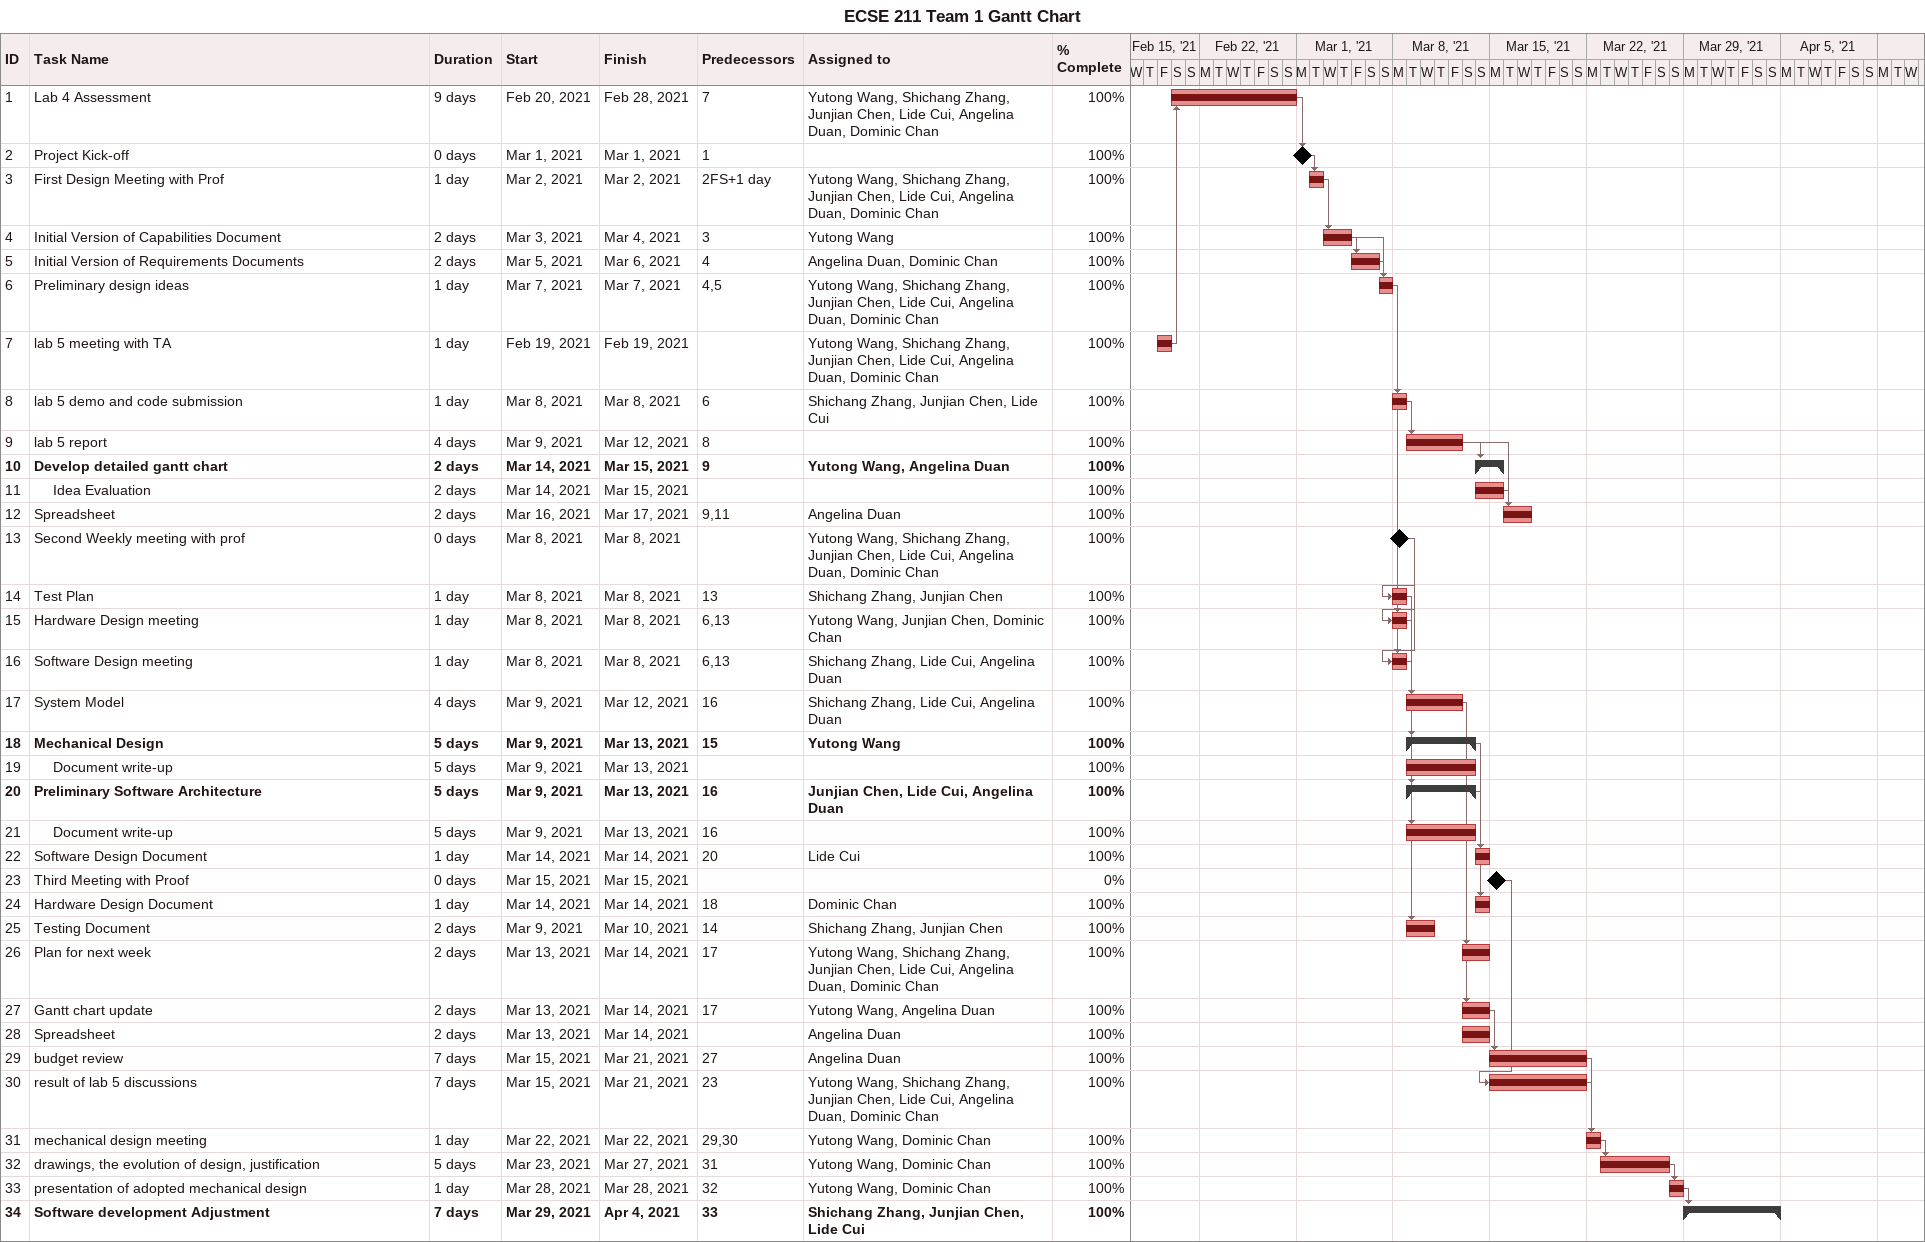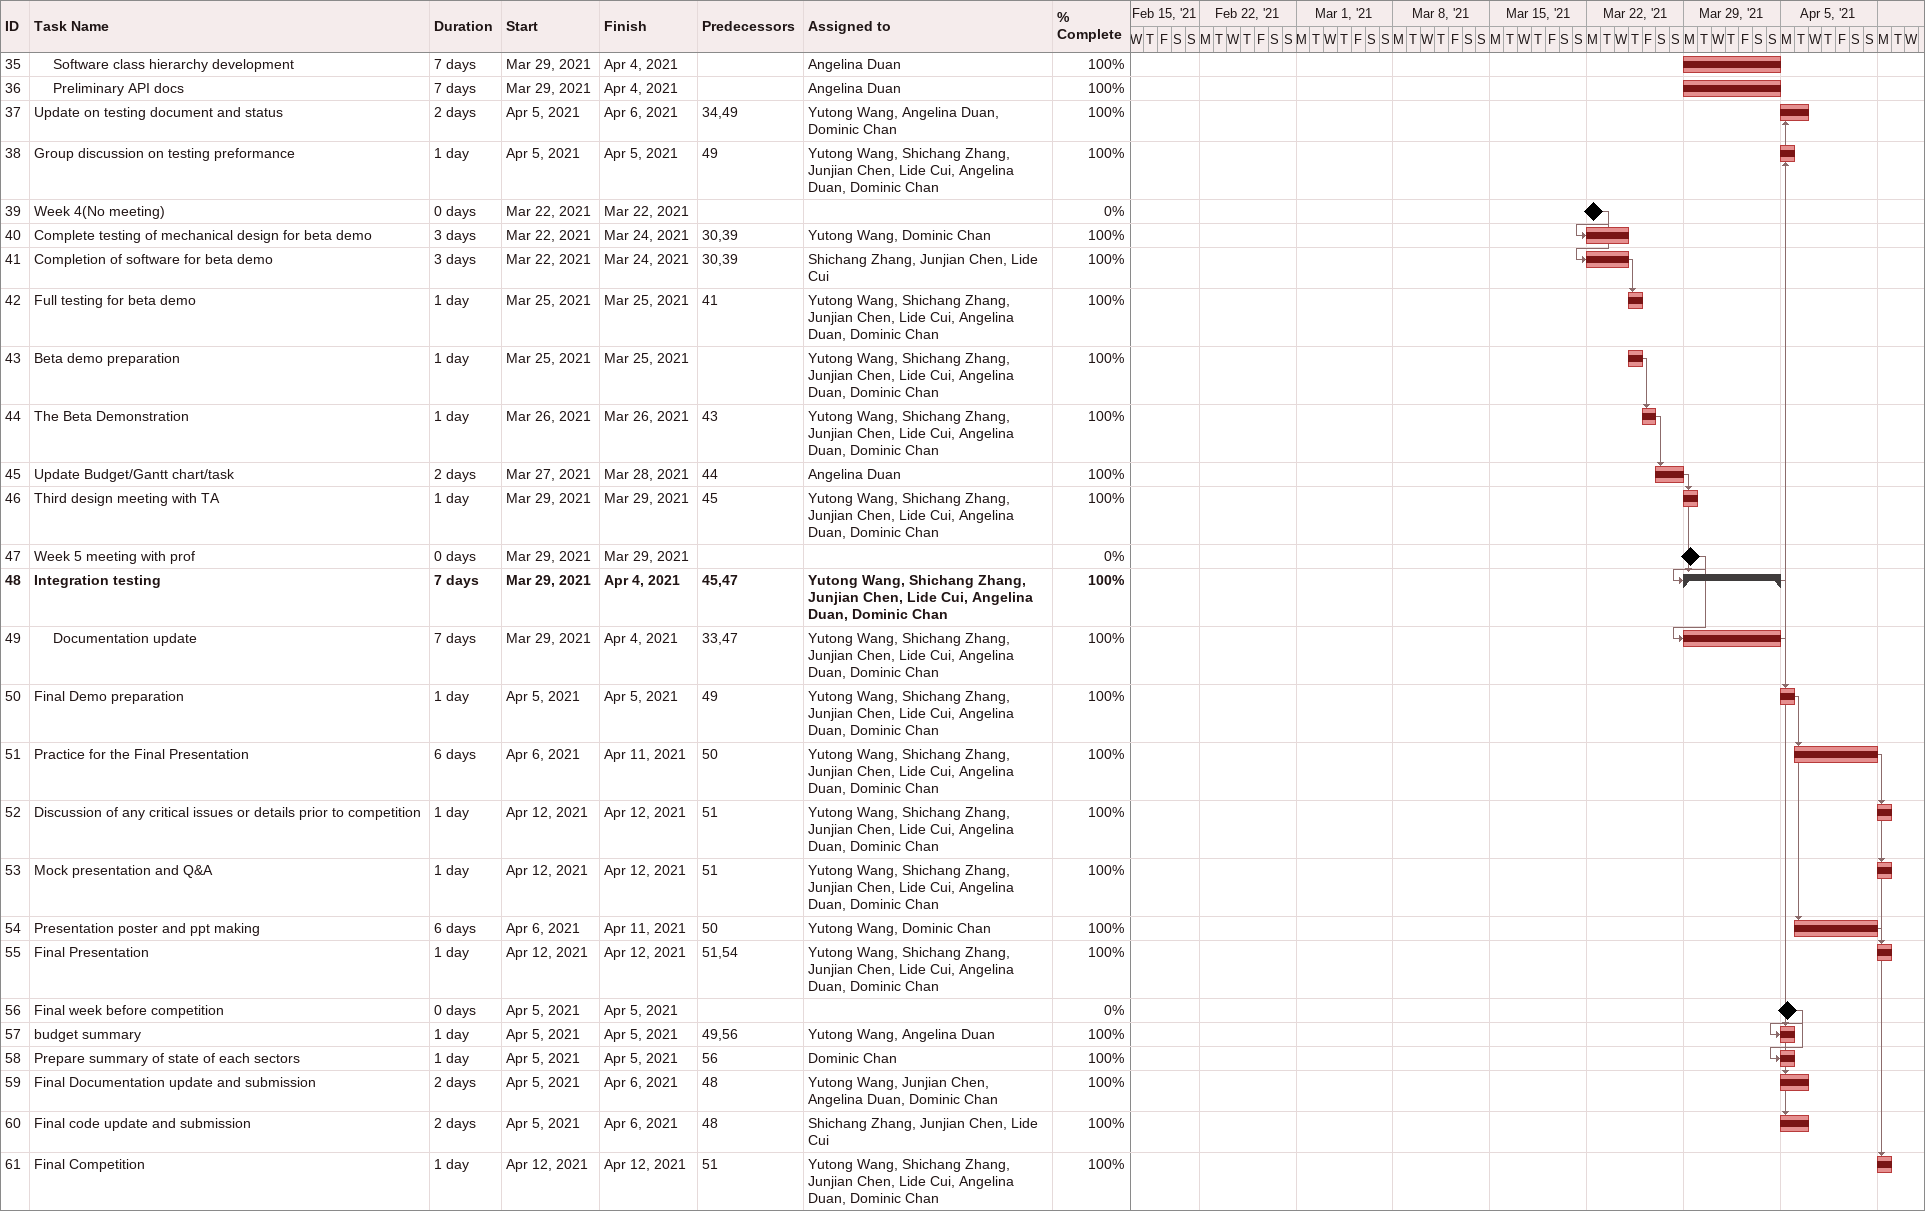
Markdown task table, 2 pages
ECSE 211 Team 1 Gantt Chart

| ID | Level | Task | Duration | Start | Finish | Predecessors | Resources | % complete |
|---|---|---|---|---|---|---|---|---|
| 1 | 1 | Lab 4 Assessment | 9d | 2021-02-20 | 2021-02-28 | 7 | Yutong Wang, Shichang Zhang, Junjian Chen, Lide Cui, Angelina Duan, Dominic Chan | 100 |
| 2 | 1 | Project Kick-off | 0d | 2021-03-01 | 2021-03-01 | 1 |  | 100 |
| 3 | 1 | First Design Meeting with Prof | 1d | 2021-03-02 | 2021-03-02 | 2FS+1d | Yutong Wang, Shichang Zhang, Junjian Chen, Lide Cui, Angelina Duan, Dominic Chan | 100 |
| 4 | 1 | Initial Version of Capabilities Document | 2d | 2021-03-03 | 2021-03-04 | 3 | Yutong Wang | 100 |
| 5 | 1 | Initial Version of Requirements Documents | 2d | 2021-03-05 | 2021-03-06 | 4 | Angelina Duan, Dominic Chan | 100 |
| 6 | 1 | Preliminary design ideas | 1d | 2021-03-07 | 2021-03-07 | 4, 5 | Yutong Wang, Shichang Zhang, Junjian Chen, Lide Cui, Angelina Duan, Dominic Chan | 100 |
| 7 | 1 | lab 5 meeting with TA | 1d | 2021-02-19 | 2021-02-19 |  | Yutong Wang, Shichang Zhang, Junjian Chen, Lide Cui, Angelina Duan, Dominic Chan | 100 |
| 8 | 1 | lab 5 demo and code submission | 1d | 2021-03-08 | 2021-03-08 | 6 | Shichang Zhang, Junjian Chen, Lide Cui | 100 |
| 9 | 1 | lab 5 report | 4d | 2021-03-09 | 2021-03-12 | 8 |  | 100 |
| 10 | 1 | **Develop detailed gantt chart** | 2d | 2021-03-14 | 2021-03-15 | 9 | Yutong Wang, Angelina Duan | 100 |
| 11 | 2 | Idea Evaluation | 2d | 2021-03-14 | 2021-03-15 |  |  | 100 |
| 12 | 1 | Spreadsheet | 2d | 2021-03-16 | 2021-03-17 | 9, 11 | Angelina Duan | 100 |
| 13 | 1 | Second Weekly meeting with prof | 0d | 2021-03-08 | 2021-03-08 |  | Yutong Wang, Shichang Zhang, Junjian Chen, Lide Cui, Angelina Duan, Dominic Chan | 100 |
| 14 | 1 | Test Plan | 1d | 2021-03-08 | 2021-03-08 | 13 | Shichang Zhang, Junjian Chen | 100 |
| 15 | 1 | Hardware Design meeting | 1d | 2021-03-08 | 2021-03-08 | 6, 13 | Yutong Wang, Junjian Chen, Dominic Chan | 100 |
| 16 | 1 | Software Design meeting | 1d | 2021-03-08 | 2021-03-08 | 6, 13 | Shichang Zhang, Lide Cui, Angelina Duan | 100 |
| 17 | 1 | System Model | 4d | 2021-03-09 | 2021-03-12 | 16 | Shichang Zhang, Lide Cui, Angelina Duan | 100 |
| 18 | 1 | **Mechanical Design** | 5d | 2021-03-09 | 2021-03-13 | 15 | Yutong Wang | 100 |
| 19 | 2 | Document write-up | 5d | 2021-03-09 | 2021-03-13 |  |  | 100 |
| 20 | 1 | **Preliminary Software Architecture** | 5d | 2021-03-09 | 2021-03-13 | 16 | Junjian Chen, Lide Cui, Angelina Duan | 100 |
| 21 | 2 | Document write-up | 5d | 2021-03-09 | 2021-03-13 | 16 |  | 100 |
| 22 | 1 | Software Design Document | 1d | 2021-03-14 | 2021-03-14 | 20 | Lide Cui | 100 |
| 23 | 1 | Third Meeting with Proof | 0d | 2021-03-15 | 2021-03-15 |  |  | 0 |
| 24 | 1 | Hardware Design Document | 1d | 2021-03-14 | 2021-03-14 | 18 | Dominic Chan | 100 |
| 25 | 1 | Testing Document | 2d | 2021-03-09 | 2021-03-10 | 14 | Shichang Zhang, Junjian Chen | 100 |
| 26 | 1 | Plan for next week | 2d | 2021-03-13 | 2021-03-14 | 17 | Yutong Wang, Shichang Zhang, Junjian Chen, Lide Cui, Angelina Duan, Dominic Chan | 100 |
| 27 | 1 | Gantt chart update | 2d | 2021-03-13 | 2021-03-14 | 17 | Yutong Wang, Angelina Duan | 100 |
| 28 | 1 | Spreadsheet | 2d | 2021-03-13 | 2021-03-14 |  | Angelina Duan | 100 |
| 29 | 1 | budget review | 7d | 2021-03-15 | 2021-03-21 | 27 | Angelina Duan | 100 |
| 30 | 1 | result of lab 5 discussions | 7d | 2021-03-15 | 2021-03-21 | 23 | Yutong Wang, Shichang Zhang, Junjian Chen, Lide Cui, Angelina Duan, Dominic Chan | 100 |
| 31 | 1 | mechanical design meeting | 1d | 2021-03-22 | 2021-03-22 | 29, 30 | Yutong Wang, Dominic Chan | 100 |
| 32 | 1 | drawings, the evolution of design, justification | 5d | 2021-03-23 | 2021-03-27 | 31 | Yutong Wang, Dominic Chan | 100 |
| 33 | 1 | presentation of adopted mechanical design | 1d | 2021-03-28 | 2021-03-28 | 32 | Yutong Wang, Dominic Chan | 100 |
| 34 | 1 | **Software development Adjustment** | 7d | 2021-03-29 | 2021-04-04 | 33 | Shichang Zhang, Junjian Chen, Lide Cui | 100 |
| 35 | 2 | Software class hierarchy development | 7d | 2021-03-29 | 2021-04-04 |  | Angelina Duan | 100 |
| 36 | 2 | Preliminary API docs | 7d | 2021-03-29 | 2021-04-04 |  | Angelina Duan | 100 |
| 37 | 1 | Update on testing document and status | 2d | 2021-04-05 | 2021-04-06 | 34, 49 | Yutong Wang, Angelina Duan, Dominic Chan | 100 |
| 38 | 1 | Group discussion on testing preformance | 1d | 2021-04-05 | 2021-04-05 | 49 | Yutong Wang, Shichang Zhang, Junjian Chen, Lide Cui, Angelina Duan, Dominic Chan | 100 |
| 39 | 1 | Week 4(No meeting) | 0d | 2021-03-22 | 2021-03-22 |  |  | 0 |
| 40 | 1 | Complete testing of mechanical design for beta demo | 3d | 2021-03-22 | 2021-03-24 | 30, 39 | Yutong Wang, Dominic Chan | 100 |
| 41 | 1 | Completion of software for beta demo | 3d | 2021-03-22 | 2021-03-24 | 30, 39 | Shichang Zhang, Junjian Chen, Lide Cui | 100 |
| 42 | 1 | Full testing for beta demo | 1d | 2021-03-25 | 2021-03-25 | 41 | Yutong Wang, Shichang Zhang, Junjian Chen, Lide Cui, Angelina Duan, Dominic Chan | 100 |
| 43 | 1 | Beta demo preparation | 1d | 2021-03-25 | 2021-03-25 |  | Yutong Wang, Shichang Zhang, Junjian Chen, Lide Cui, Angelina Duan, Dominic Chan | 100 |
| 44 | 1 | The Beta Demonstration | 1d | 2021-03-26 | 2021-03-26 | 43 | Yutong Wang, Shichang Zhang, Junjian Chen, Lide Cui, Angelina Duan, Dominic Chan | 100 |
| 45 | 1 | Update Budget/Gantt chart/task | 2d | 2021-03-27 | 2021-03-28 | 44 | Angelina Duan | 100 |
| 46 | 1 | Third design meeting with TA | 1d | 2021-03-29 | 2021-03-29 | 45 | Yutong Wang, Shichang Zhang, Junjian Chen, Lide Cui, Angelina Duan, Dominic Chan | 100 |
| 47 | 1 | Week 5 meeting with prof | 0d | 2021-03-29 | 2021-03-29 |  |  | 0 |
| 48 | 1 | **Integration testing** | 7d | 2021-03-29 | 2021-04-04 | 45, 47 | Yutong Wang, Shichang Zhang, Junjian Chen, Lide Cui, Angelina Duan, Dominic Chan | 100 |
| 49 | 2 | Documentation update | 7d | 2021-03-29 | 2021-04-04 | 33, 47 | Yutong Wang, Shichang Zhang, Junjian Chen, Lide Cui, Angelina Duan, Dominic Chan | 100 |
| 50 | 1 | Final Demo preparation | 1d | 2021-04-05 | 2021-04-05 | 49 | Yutong Wang, Shichang Zhang, Junjian Chen, Lide Cui, Angelina Duan, Dominic Chan | 100 |
| 51 | 1 | Practice for the Final Presentation | 6d | 2021-04-06 | 2021-04-11 | 50 | Yutong Wang, Shichang Zhang, Junjian Chen, Lide Cui, Angelina Duan, Dominic Chan | 100 |
| 52 | 1 | Discussion of any critical issues or details prior to competition | 1d | 2021-04-12 | 2021-04-12 | 51 | Yutong Wang, Shichang Zhang, Junjian Chen, Lide Cui, Angelina Duan, Dominic Chan | 100 |
| 53 | 1 | Mock presentation and Q&A | 1d | 2021-04-12 | 2021-04-12 | 51 | Yutong Wang, Shichang Zhang, Junjian Chen, Lide Cui, Angelina Duan, Dominic Chan | 100 |
| 54 | 1 | Presentation poster and ppt making | 6d | 2021-04-06 | 2021-04-11 | 50 | Yutong Wang, Dominic Chan | 100 |
| 55 | 1 | Final Presentation | 1d | 2021-04-12 | 2021-04-12 | 51, 54 | Yutong Wang, Shichang Zhang, Junjian Chen, Lide Cui, Angelina Duan, Dominic Chan | 100 |
| 56 | 1 | Final week before competition | 0d | 2021-04-05 | 2021-04-05 |  |  | 0 |
| 57 | 1 | budget summary | 1d | 2021-04-05 | 2021-04-05 | 49, 56 | Yutong Wang, Angelina Duan | 100 |
| 58 | 1 | Prepare summary of state of each sectors | 1d | 2021-04-05 | 2021-04-05 | 56 | Dominic Chan | 100 |
| 59 | 1 | Final Documentation update and submission | 2d | 2021-04-05 | 2021-04-06 | 48 | Yutong Wang, Junjian Chen, Angelina Duan, Dominic Chan | 100 |
| 60 | 1 | Final code update and submission | 2d | 2021-04-05 | 2021-04-06 | 48 | Shichang Zhang, Junjian Chen, Lide Cui | 100 |
| 61 | 1 | Final Competition | 1d | 2021-04-12 | 2021-04-12 | 51 | Yutong Wang, Shichang Zhang, Junjian Chen, Lide Cui, Angelina Duan, Dominic Chan | 100 |
